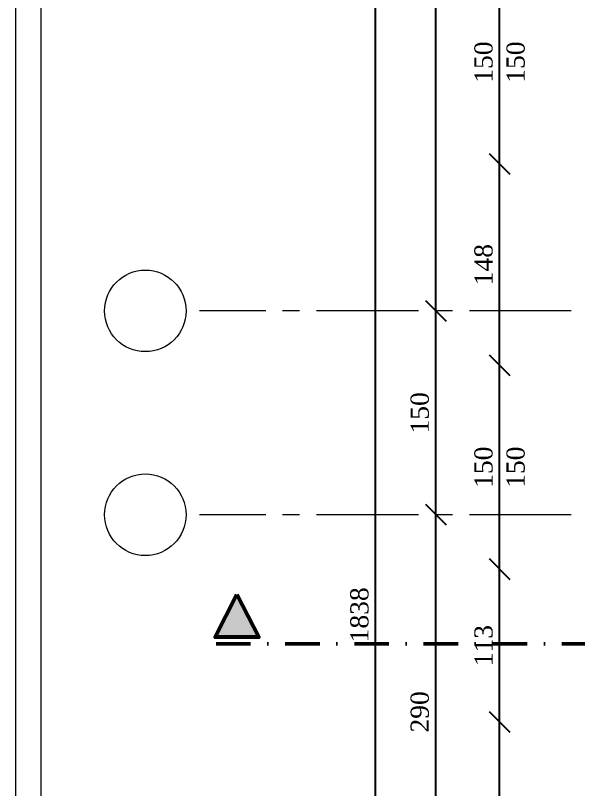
# Model space of a CAD drawing. Header units: millimetres. Extents: x 1373 to 40779, y 1939 to 6439.
# Drawn here: x 12852 to 13266, y 4015 to 4584 of the extents above; entities that cross this region are included whole.
import ezdxf

# ---------------------------------------------------------------- set-up
doc = ezdxf.new("R2010")
doc.units = ezdxf.units.MM
doc.linetypes.add('DASHDOTX2', pattern=[50.8, 25.4, -12.7, 0, -12.7])
doc.linetypes.add('IMPORT-CENTER2', pattern=[112.5, 75, -12.5, 12.5, -12.5])
for name, color, linetype, lineweight in [('A-ANNO-DIMS', 211, 'Continuous', 18), ('A-DETL', 6, 'Continuous', 30), ('A-WALL', 20, 'Continuous', 9), ('kest', 4, 'DASHDOTX2', 50), ('S-GRID', 252, 'IMPORT-CENTER2', 5), ('S-GRID-IDEN', 1, 'Continuous', 18)]:
    doc.layers.add(name, color=color, linetype=linetype, lineweight=lineweight)
doc.styles.add('Times New Roman', font='times.ttf', dxfattribs={"height": 13.4})
doc.dimstyles.new('2_0_mm_-_Arial', dxfattribs={"dimscale": 30.48, "dimtxt": 14.029207, "dimasz": 0.492126, "dimexe": 0.328084, "dimexo": 0.625, "dimgap": 0.164042, "dimtad": 1, "dimdec": 0, "dimtxsty": 'Times New Roman', "dimblk1": 'OBLIQUE', "dimblk2": 'OBLIQUE', "dimsah": 1, "dimcen": 2.5, "dimdle": 0.328084, "dimazin": 3, "dimtfac": 1, "dimtix": 1, "dimtmove": 0, "dimatfit": 3, "dimfxl": 0.656168, "dimfxlon": 1, "dimtvp": 1, "dimarcsym": 2})

# ---------------------------------------------------------------- blocks, each defined once
blk = doc.blocks.new('Grid - 3_0mm mit Kreis-1799268-1_ NORMAL KAT')
at = {"layer": 'S-GRID-IDEN'}
blk.add_circle((0, 0), 0.3, dxfattribs=at)
blk = doc.blocks.new('_Oblique')
at = {"color": 0, "linetype": 'ByBlock', "lineweight": -2}
blk.add_line((-0.5, -0.5), (0.5, 0.5), dxfattribs=at)
blk = doc.blocks.new('*D17867')
at = {"layer": 'A-ANNO-DIMS', "color": 0, "lineweight": -2, "transparency": 16777216}
blk.add_line((13161.68, 3916.56), (13161.68, 4226.56), dxfattribs=at)
at = {"layer": 'Defpoints', "color": 0, "transparency": 16777216}
for p in [(13141.68, 4216.56), (13161.68, 4216.56), (13141.68, 3926.56)]:
    blk.add_point(p, dxfattribs=at)
at = {"layer": 'A-ANNO-DIMS', "color": 0, "lineweight": -2, "transparency": 16777216, "xscale": 15, "yscale": 15, "zscale": 15}
for p, rotation in [((13161.68, 4216.56), 90), ((13161.68, 3926.56), 270)]:
    blk.add_blockref('_Oblique', p, dxfattribs=dict(at, rotation=rotation))
at = {"layer": 'A-ANNO-DIMS', "color": 0, "transparency": 16777216, "insert": (13149.85, 4071.56), "char_height": 13.4, "width": 36.4299, "attachment_point": 5, "rotation": 90, "style": 'Times New Roman'}
blk.add_mtext('\\A1;290', dxfattribs=at)
blk = doc.blocks.new('*D17868')
at = {"layer": 'A-ANNO-DIMS', "color": 0, "lineweight": -2, "transparency": 16777216}
blk.add_line((13161.68, 4206.56), (13161.68, 4376.56), dxfattribs=at)
at = {"layer": 'Defpoints', "color": 0, "transparency": 16777216}
for p in [(13141.68, 4366.56), (13161.68, 4366.56), (13141.68, 4216.56)]:
    blk.add_point(p, dxfattribs=at)
at = {"layer": 'A-ANNO-DIMS', "color": 0, "lineweight": -2, "transparency": 16777216, "xscale": 15, "yscale": 15, "zscale": 15}
for p, rotation in [((13161.68, 4366.56), 90), ((13161.68, 4216.56), 270)]:
    blk.add_blockref('_Oblique', p, dxfattribs=dict(at, rotation=rotation))
at = {"layer": 'A-ANNO-DIMS', "color": 0, "transparency": 16777216, "insert": (13149.86, 4291.56), "char_height": 13.4, "width": 24.2866, "attachment_point": 5, "rotation": 90, "style": 'Times New Roman'}
blk.add_mtext('\\A1;150', dxfattribs=at)
blk = doc.blocks.new('*D17869')
at = {"layer": 'A-ANNO-DIMS', "color": 0, "lineweight": -2, "transparency": 16777216}
blk.add_line((13161.68, 4356.56), (13161.68, 4901.52), dxfattribs=at)
at = {"layer": 'Defpoints', "color": 0, "transparency": 16777216}
for p in [(13141.68, 4891.52), (13161.68, 4891.52), (13141.68, 4366.56)]:
    blk.add_point(p, dxfattribs=at)
at = {"layer": 'A-ANNO-DIMS', "color": 0, "lineweight": -2, "transparency": 16777216, "xscale": 15, "yscale": 15, "zscale": 15}
for p, rotation in [((13161.68, 4891.52), 90), ((13161.68, 4366.56), 270)]:
    blk.add_blockref('_Oblique', p, dxfattribs=dict(at, rotation=rotation))
at = {"layer": 'A-ANNO-DIMS', "color": 0, "transparency": 16777216, "insert": (13149.86, 4629.04), "char_height": 13.4, "width": 36.4299, "attachment_point": 5, "rotation": 90, "style": 'Times New Roman'}
blk.add_mtext('\\A1;525', dxfattribs=at)
blk = doc.blocks.new('*D17874')
at = {"layer": 'A-ANNO-DIMS', "color": 0, "lineweight": -2, "transparency": 16777216}
for p, q in [((13117.25, 3213.81), (13117.25, 5072.09)), ((13135.35, 3223.81), (13107.25, 3223.81))]:
    blk.add_line(p, q, dxfattribs=at)
at = {"layer": 'Defpoints', "color": 0, "transparency": 16777216}
for p in [(13117.25, 5062.09), (13137.25, 5062.09), (13137.25, 3223.81)]:
    blk.add_point(p, dxfattribs=at)
at = {"layer": 'A-ANNO-DIMS', "color": 0, "lineweight": -2, "transparency": 16777216, "xscale": 15, "yscale": 15, "zscale": 15}
for p, rotation in [((13117.25, 5062.09), 90), ((13117.25, 3223.81), 270)]:
    blk.add_blockref('_Oblique', p, dxfattribs=dict(at, rotation=rotation))
at = {"layer": 'A-ANNO-DIMS', "color": 0, "transparency": 16777216, "insert": (13105.44, 4142.95), "char_height": 13.4, "width": 36.4299, "attachment_point": 5, "rotation": 90, "style": 'Times New Roman'}
blk.add_mtext('\\A1;1838', dxfattribs=at)
blk = doc.blocks.new('*D17880')
at = {"layer": 'A-ANNO-DIMS', "color": 0, "lineweight": -2, "transparency": 16777216}
blk.add_line((13208.62, 3904.06), (13208.62, 4074.06), dxfattribs=at)
at = {"layer": 'Defpoints', "color": 0, "transparency": 16777216}
for p in [(13208.62, 4064.06), (13228.62, 4064.06), (13228.62, 3914.06)]:
    blk.add_point(p, dxfattribs=at)
at = {"layer": 'A-ANNO-DIMS', "color": 0, "lineweight": -2, "transparency": 16777216, "xscale": 15, "yscale": 15, "zscale": 15}
for p, rotation in [((13208.62, 4064.06), 90), ((13208.62, 3914.06), 270)]:
    blk.add_blockref('_Oblique', p, dxfattribs=dict(at, rotation=rotation))
at = {"layer": 'A-ANNO-DIMS', "color": 0, "transparency": 16777216, "char_height": 13.4, "width": 24.2866, "attachment_point": 5, "rotation": 90, "style": 'Times New Roman'}
for insert in [(13196.8, 3989.06), (13220.43, 3989.06)]:
    blk.add_mtext('\\A1;150', dxfattribs=dict(at, insert=insert))
blk = doc.blocks.new('*D17881')
at = {"layer": 'A-ANNO-DIMS', "color": 0, "lineweight": -2, "transparency": 16777216}
blk.add_line((13208.62, 4054.06), (13208.62, 4186.56), dxfattribs=at)
at = {"layer": 'Defpoints', "color": 0, "transparency": 16777216}
for p in [(13208.62, 4176.56), (13228.62, 4176.56), (13228.62, 4064.06)]:
    blk.add_point(p, dxfattribs=at)
at = {"layer": 'A-ANNO-DIMS', "color": 0, "lineweight": -2, "transparency": 16777216, "xscale": 15, "yscale": 15, "zscale": 15}
for p, rotation in [((13208.62, 4176.56), 90), ((13208.62, 4064.06), 270)]:
    blk.add_blockref('_Oblique', p, dxfattribs=dict(at, rotation=rotation))
at = {"layer": 'A-ANNO-DIMS', "color": 0, "transparency": 16777216, "insert": (13196.8, 4120.31), "char_height": 13.4, "width": 36.4299, "attachment_point": 5, "rotation": 90, "style": 'Times New Roman'}
blk.add_mtext('\\A1;113', dxfattribs=at)
blk = doc.blocks.new('*D17882')
at = {"layer": 'A-ANNO-DIMS', "color": 0, "lineweight": -2, "transparency": 16777216}
blk.add_line((13208.62, 4166.56), (13208.62, 4336.56), dxfattribs=at)
at = {"layer": 'Defpoints', "color": 0, "transparency": 16777216}
for p in [(13208.62, 4326.56), (13228.62, 4326.56), (13228.62, 4176.56)]:
    blk.add_point(p, dxfattribs=at)
at = {"layer": 'A-ANNO-DIMS', "color": 0, "lineweight": -2, "transparency": 16777216, "xscale": 15, "yscale": 15, "zscale": 15}
for p, rotation in [((13208.62, 4326.56), 90), ((13208.62, 4176.56), 270)]:
    blk.add_blockref('_Oblique', p, dxfattribs=dict(at, rotation=rotation))
at = {"layer": 'A-ANNO-DIMS', "color": 0, "transparency": 16777216, "char_height": 13.4, "width": 24.2866, "attachment_point": 5, "rotation": 90, "style": 'Times New Roman'}
for insert in [(13196.8, 4251.56), (13220.43, 4251.56)]:
    blk.add_mtext('\\A1;150', dxfattribs=dict(at, insert=insert))
blk = doc.blocks.new('*D17883')
at = {"layer": 'A-ANNO-DIMS', "color": 0, "lineweight": -2, "transparency": 16777216}
blk.add_line((13208.62, 4316.56), (13208.62, 4484.56), dxfattribs=at)
at = {"layer": 'Defpoints', "color": 0, "transparency": 16777216}
for p in [(13208.62, 4474.56), (13228.62, 4474.56), (13228.62, 4326.56)]:
    blk.add_point(p, dxfattribs=at)
at = {"layer": 'A-ANNO-DIMS', "color": 0, "lineweight": -2, "transparency": 16777216, "xscale": 15, "yscale": 15, "zscale": 15}
for p, rotation in [((13208.62, 4474.56), 90), ((13208.62, 4326.56), 270)]:
    blk.add_blockref('_Oblique', p, dxfattribs=dict(at, rotation=rotation))
at = {"layer": 'A-ANNO-DIMS', "color": 0, "transparency": 16777216, "insert": (13196.8, 4400.56), "char_height": 13.4, "width": 36.4299, "attachment_point": 5, "rotation": 90, "style": 'Times New Roman'}
blk.add_mtext('\\A1;148', dxfattribs=at)
blk = doc.blocks.new('*D17884')
at = {"layer": 'A-ANNO-DIMS', "color": 0, "lineweight": -2, "transparency": 16777216}
blk.add_line((13208.62, 4464.56), (13208.62, 4634.56), dxfattribs=at)
at = {"layer": 'Defpoints', "color": 0, "transparency": 16777216}
for p in [(13208.62, 4624.56), (13228.62, 4624.56), (13228.62, 4474.56)]:
    blk.add_point(p, dxfattribs=at)
at = {"layer": 'A-ANNO-DIMS', "color": 0, "lineweight": -2, "transparency": 16777216, "xscale": 15, "yscale": 15, "zscale": 15}
for p, rotation in [((13208.62, 4624.56), 90), ((13208.62, 4474.56), 270)]:
    blk.add_blockref('_Oblique', p, dxfattribs=dict(at, rotation=rotation))
at = {"layer": 'A-ANNO-DIMS', "color": 0, "transparency": 16777216, "char_height": 13.4, "width": 12.1433, "attachment_point": 5, "rotation": 90, "style": 'Times New Roman'}
for insert in [(13196.8, 4549.56), (13220.43, 4549.56)]:
    blk.add_mtext('\\A1;150', dxfattribs=dict(at, insert=insert))
blk = doc.blocks.new('KESİT')
at = {"layer": 'A-WALL'}
blk.add_hatch(color=4, dxfattribs=at).paths.add_polyline_path([(13015.23, 4158.03), (13031.22, 4126.64), (12999.25, 4126.64)])
at = {"layer": 'A-WALL', "color": 4, "lineweight": 53}
blk.add_lwpolyline([(13015.23, 4158.03), (13031.22, 4126.64), (12999.25, 4126.64), (13015.23, 4158.03)], dxfattribs=at)
at = {"layer": 'kest'}
blk.add_line((12999.87, 4121.54), (15977.83, 4121.54), dxfattribs=at)

msp = doc.modelspace()

# ---------------------------------------------------------------- linework, layer by layer
at = {"layer": 'A-ANNO-DIMS', "lineweight": 18, "ltscale": 2}
for points in [[(12852.17, 1972.36), (16168.37, 1969.9), (16168.37, 6402.41), (12852.17, 6404.86)], [(12870.92, 1991.11), (16149.62, 1988.65), (16149.62, 6383.66), (12870.92, 6386.11)]]:
    msp.add_lwpolyline(points, close=True, dxfattribs=at)
at = {"layer": 'S-GRID', "lineweight": 18}
for p, q in [((15961.37, 4366.56), (12987.74, 4366.56)), ((15961.37, 4216.56), (12987.74, 4216.56))]:
    msp.add_line(p, q, dxfattribs=at)

# ---------------------------------------------------------------- block references
at = {"layer": 'A-DETL'}
msp.add_blockref('KESİT', (0, 0), dxfattribs=at)
at = {"layer": 'S-GRID-IDEN', "xscale": 99.99999999999993, "yscale": 99.99999999999993, "zscale": 99.99999999999993, "rotation": 89.99999999999982}
for p in [(12947.74, 4366.56), (12947.74, 4216.56)]:
    msp.add_blockref('Grid - 3_0mm mit Kreis-1799268-1_ NORMAL KAT', p, dxfattribs=at)

# ---------------------------------------------------------------- dimensions: what is measured, and where the dimension line sits
at = {"layer": 'A-ANNO-DIMS'}
for base, p1, p2, override, picture, middle in [((13117.25, 5062.09), (13137.25, 3223.81), (13137.25, 5062.09), {"dimse1": 0, "dimse2": 1, "dimfxl": 1838.28041}, '*D17874', (13105.44, 4142.95)), ((13161.68, 4891.52), (13141.68, 4366.56), (13141.68, 4891.52), {"dimse1": 1, "dimse2": 1, "dimfxl": 524.957777}, '*D17869', (13149.86, 4629.04)), ((13208.62, 4474.56), (13228.62, 4326.56), (13228.62, 4474.56), {"dimse1": 1, "dimse2": 1, "dimfxl": 148}, '*D17883', (13196.8, 4400.56)), ((13161.68, 4366.56), (13141.68, 4216.56), (13141.68, 4366.56), {"dimse1": 1, "dimse2": 1, "dimfxl": 150}, '*D17868', (13149.86, 4291.56)), ((13161.68, 4216.56), (13141.68, 3926.56), (13141.68, 4216.56), {"dimse1": 1, "dimse2": 1, "dimfxl": 290}, '*D17867', (13149.85, 4071.56)), ((13208.61669498, 4176.56001381), (13228.61669498, 4064.06001381), (13228.61669498, 4176.56001381), {"dimse1": 1, "dimse2": 1, "dimfxl": 112.5}, '*D17881', (13196.80076131, 4120.31001381))]:
    dim = msp.add_linear_dim(base=base, p1=p1, p2=p2, angle=90, dimstyle='2_0_mm_-_Arial', override=override, dxfattribs=at)
    dim.commit()
    dim.dimension.update_dxf_attribs({"geometry": picture, "text_midpoint": middle})
for base, p1, p2, picture, middle in [((13208.62, 4624.56), (13228.62, 4474.56), (13228.62, 4624.56), '*D17884', (13208.62, 4549.56)), ((13208.62, 4326.56), (13228.62, 4176.56), (13228.62, 4326.56), '*D17882', (13208.62, 4251.56)), ((13208.62, 4064.06), (13228.62, 3914.06), (13228.62, 4064.06), '*D17880', (13208.62, 3989.06))]:
    dim = msp.add_linear_dim(base=base, p1=p1, p2=p2, angle=90, text='<>\\X150', dimstyle='2_0_mm_-_Arial', override={"dimse1": 1, "dimse2": 1, "dimfxl": 150}, dxfattribs=at)
    dim.commit()
    dim.dimension.update_dxf_attribs({"geometry": picture, "text_midpoint": middle})

doc.saveas('drawing.dxf')
